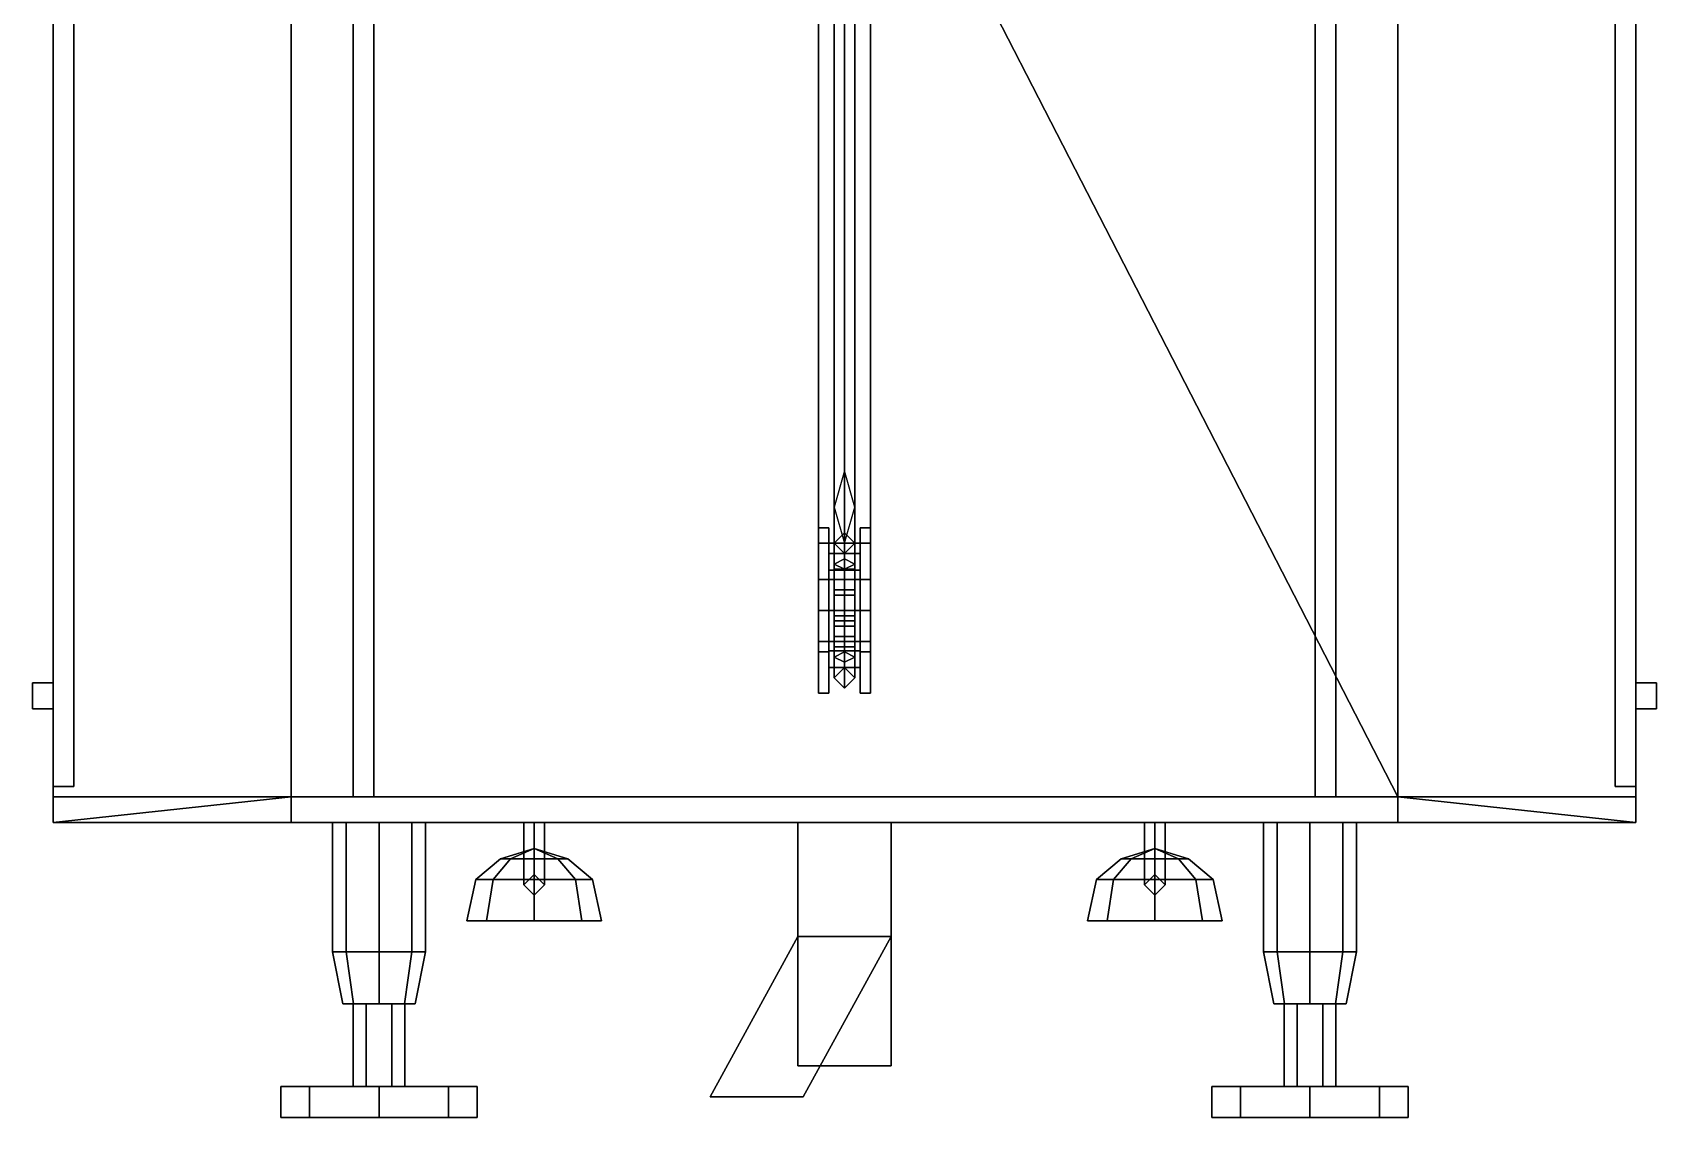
# Model space of a CAD drawing. Extents: x -1.6 to 1.6, y -5.1 to 5.1.
# Drawn here: x -1.57 to 1.57, y -5.1 to -3.002 of the extents above; entities that cross this region are included whole.
import ezdxf

# ---------------------------------------------------------------- set-up
doc = ezdxf.new("R2010")
doc.units = 0
doc.layers.get('0').update_dxf_attribs({"linetype": 'CONTINUOUS'})
for name, color, linetype in [('BUFFERS', 1, 'CONTINUOUS'), ('CRANE', 6, 'CONTINUOUS'), ('SIDES', 3, 'CONTINUOUS')]:
    doc.layers.add(name, color=color, linetype=linetype)

msp = doc.modelspace()

# ---------------------------------------------------------------- linework, layer by layer
for points in [[(-1.53, 4.48, 0.73), (-1.53, -4.48, 0.73), (-1.53, -4.53, 0.82), (-1.53, 4.53, 0.82)], [(-1.53, 4.53, 0.82), (-1.53, -4.53, 0.82), (-1.07, -4.48, 0.82), (-1.07, 4.48, 0.82)], [(1.07, -4.48, 0.82), (1.53, -4.53, 0.82), (1.53, 4.53, 0.82), (1.07, 4.48, 0.82)], [(1.53, -4.53, 0.82), (1.53, -4.48, 0.73), (1.53, 4.48, 0.73), (1.53, 4.53, 0.82)], [(1.53, 4.48, 0.73), (1.53, -4.48, 0.73), (-1.53, -4.48, 0.73), (-1.53, 4.48, 0.73)], [(-0.95, 4.48, 0.62), (-0.95, -4.48, 0.62), (-0.95, -4.48, 0.73), (-0.95, 4.48, 0.73)], [(-0.91, 4.48, 0.62), (-0.91, -4.48, 0.62), (-0.95, -4.48, 0.62), (-0.95, 4.48, 0.62)], [(-0.91, -4.48, 0.73), (-0.91, -4.48, 0.62), (-0.91, 4.48, 0.62), (-0.91, 4.48, 0.73)], [(0.95, 4.48, 0.62), (0.95, -4.48, 0.62), (0.91, -4.48, 0.62), (0.91, 4.48, 0.62)], [(0.91, 4.48, 0.62), (0.91, -4.48, 0.62), (0.91, -4.48, 0.73), (0.91, 4.48, 0.73)], [(0.95, -4.48, 0.73), (0.95, -4.48, 0.62), (0.95, 4.48, 0.62), (0.95, 4.48, 0.73)], [(-0.39, -0.86, 0.82), (-0.39, -1.64, 0.82), (1.07, -4.48, 0.82), (1.07, -0.86, 0.82)], [(-1.07, -1.64, 0.82), (-1.07, -4.48, 0.82), (1.07, -4.48, 0.82), (-0.39, -1.64, 0.82)], [(-1.53, -4.48, 0.73), (-1.53, -4.48, 0.58), (-1.53, -4.53, 0.58), (-1.53, -4.53, 0.82)], [(1.53, -4.48, 0.73), (1.53, -4.48, 0.58), (-1.53, -4.48, 0.58), (-1.53, -4.48, 0.73)], [(-1.53, -4.53, 0.58), (-1.53, -4.48, 0.58), (1.53, -4.48, 0.58), (1.53, -4.53, 0.58)], [(-1.07, -4.48, 0.82), (-1.53, -4.53, 0.82), (-1.53, -4.53, 0.82), (-1.07, -4.53, 0.82)], [(1.07, -4.53, 1.12), (1.07, -4.48, 1.12), (-1.07, -4.48, 1.12), (-1.07, -4.53, 1.12)], [(1.07, -4.48, 1.12), (1.07, -4.48, 0.82), (-1.07, -4.48, 0.82), (-1.07, -4.48, 1.12)], [(-1.07, -4.48, 1.12), (-1.07, -4.48, 0.82), (-1.07, -4.53, 0.82), (-1.07, -4.53, 1.12)], [(1.53, -4.53, 0.82), (1.53, -4.53, 0.82), (1.07, -4.48, 0.82), (1.07, -4.53, 0.82)], [(1.07, -4.53, 0.82), (1.07, -4.48, 0.82), (1.07, -4.48, 1.12), (1.07, -4.53, 1.12)], [(1.53, -4.53, 0.58), (1.53, -4.48, 0.58), (1.53, -4.48, 0.73), (1.53, -4.53, 0.82)], [(-1.53, -4.53, 0.82), (-1.53, -4.53, 0.58), (-1.07, -4.53, 0.82)], [(-1.07, -4.53, 0.82), (-1.53, -4.53, 0.58), (1.53, -4.53, 0.58), (1.07, -4.53, 0.82)], [(-1.07, -4.53, 1.12), (-1.07, -4.53, 0.82), (1.07, -4.53, 0.82), (1.07, -4.53, 1.12)], [(-0.62, -4.53, 0.76), (-0.6, -4.53, 0.69), (-0.6, -4.67, 0.87), (-0.62, -4.65, 0.87)], [(-0.6, -4.53, 0.82), (-0.62, -4.53, 0.76), (-0.62, -4.65, 0.87), (-0.6, -4.63, 0.87)], [(-0.6, -4.53, 0.69), (-0.58, -4.53, 0.76), (-0.58, -4.65, 0.87), (-0.6, -4.67, 0.87)], [(-0.58, -4.53, 0.76), (-0.6, -4.53, 0.82), (-0.6, -4.63, 0.87), (-0.58, -4.65, 0.87)], [(-0.09, -4.53, 1.04), (-0.09, -5, 1.04), (0.09, -5, 1.04), (0.09, -4.53, 1.04)], [(0.09, -4.53, 0.89), (0.09, -5, 0.89), (-0.09, -5, 0.89), (-0.09, -4.53, 0.89)], [(-0.09, -4.53, 0.89), (-0.09, -4.75, 0.89), (-0.09, -4.75, 1.04), (-0.09, -4.53, 1.04)], [(0.09, -5, 1.04), (0.09, -5, 0.89), (0.09, -4.53, 0.89), (0.09, -4.53, 1.04)], [(0.6, -4.53, 0.82), (0.58, -4.53, 0.76), (0.58, -4.65, 0.87), (0.6, -4.63, 0.87)], [(0.58, -4.53, 0.76), (0.6, -4.53, 0.69), (0.6, -4.67, 0.87), (0.58, -4.65, 0.87)], [(0.62, -4.53, 0.76), (0.6, -4.53, 0.82), (0.6, -4.63, 0.87), (0.62, -4.65, 0.87)], [(0.6, -4.53, 0.69), (0.62, -4.53, 0.76), (0.62, -4.65, 0.87), (0.6, -4.67, 0.87)], [(1.07, -4.53, 0.82), (1.53, -4.53, 0.58), (1.53, -4.53, 0.82), (1.07, -4.53, 0.82)], [(-0.6, -4.58, 1.21), (-0.646, -4.6, 1.164), (-0.665, -4.6, 1.21), (-0.6, -4.58, 1.21)], [(-0.6, -4.58, 1.21), (-0.665, -4.6, 1.21), (-0.646, -4.6, 1.256), (-0.6, -4.58, 1.21)], [(-0.6, -4.58, 1.21), (-0.6, -4.6, 1.145), (-0.646, -4.6, 1.164), (-0.6, -4.58, 1.21)], [(-0.6, -4.58, 1.21), (-0.646, -4.6, 1.256), (-0.6, -4.6, 1.275), (-0.6, -4.58, 1.21)], [(-0.6, -4.58, 1.21), (-0.554, -4.6, 1.164), (-0.6, -4.6, 1.145), (-0.6, -4.58, 1.21)], [(-0.6, -4.58, 1.21), (-0.535, -4.6, 1.21), (-0.554, -4.6, 1.164), (-0.6, -4.58, 1.21)], [(-0.6, -4.58, 1.21), (-0.6, -4.6, 1.275), (-0.554, -4.6, 1.256), (-0.6, -4.58, 1.21)], [(-0.6, -4.58, 1.21), (-0.554, -4.6, 1.256), (-0.535, -4.6, 1.21), (-0.6, -4.58, 1.21)], [(0.6, -4.58, 1.21), (0.535, -4.6, 1.21), (0.554, -4.6, 1.256), (0.6, -4.58, 1.21)], [(0.6, -4.58, 1.21), (0.554, -4.6, 1.164), (0.535, -4.6, 1.21), (0.6, -4.58, 1.21)], [(0.6, -4.58, 1.21), (0.6, -4.6, 1.145), (0.554, -4.6, 1.164), (0.6, -4.58, 1.21)], [(0.6, -4.58, 1.21), (0.554, -4.6, 1.256), (0.6, -4.6, 1.275), (0.6, -4.58, 1.21)], [(0.6, -4.58, 1.21), (0.646, -4.6, 1.164), (0.6, -4.6, 1.145), (0.6, -4.58, 1.21)], [(0.6, -4.58, 1.21), (0.646, -4.6, 1.256), (0.665, -4.6, 1.21), (0.6, -4.58, 1.21)], [(0.6, -4.58, 1.21), (0.6, -4.6, 1.275), (0.646, -4.6, 1.256), (0.6, -4.58, 1.21)], [(0.6, -4.58, 1.21), (0.665, -4.6, 1.21), (0.646, -4.6, 1.164), (0.6, -4.58, 1.21)], [(-0.646, -4.6, 1.164), (-0.6796, -4.64, 1.1304), (-0.7126, -4.64, 1.21), (-0.665, -4.6, 1.21)], [(-0.665, -4.6, 1.21), (-0.7126, -4.64, 1.21), (-0.6796, -4.64, 1.2896), (-0.646, -4.6, 1.256)], [(-0.6, -4.6, 1.145), (-0.6, -4.64, 1.0974), (-0.6796, -4.64, 1.1304), (-0.646, -4.6, 1.164)], [(-0.646, -4.6, 1.256), (-0.6796, -4.64, 1.2896), (-0.6, -4.64, 1.3226), (-0.6, -4.6, 1.275)], [(-0.554, -4.6, 1.164), (-0.5204, -4.64, 1.1304), (-0.6, -4.64, 1.0974), (-0.6, -4.6, 1.145)], [(-0.6, -4.6, 1.275), (-0.6, -4.64, 1.3226), (-0.5204, -4.64, 1.2896), (-0.554, -4.6, 1.256)], [(-0.535, -4.6, 1.21), (-0.4874, -4.64, 1.21), (-0.5204, -4.64, 1.1304), (-0.554, -4.6, 1.164)], [(-0.554, -4.6, 1.256), (-0.5204, -4.64, 1.2896), (-0.4874, -4.64, 1.21), (-0.535, -4.6, 1.21)], [(0.554, -4.6, 1.164), (0.5204, -4.64, 1.1304), (0.4874, -4.64, 1.21), (0.535, -4.6, 1.21)], [(0.535, -4.6, 1.21), (0.4874, -4.64, 1.21), (0.5204, -4.64, 1.2896), (0.554, -4.6, 1.256)], [(0.6, -4.6, 1.145), (0.6, -4.64, 1.0974), (0.5204, -4.64, 1.1304), (0.554, -4.6, 1.164)], [(0.554, -4.6, 1.256), (0.5204, -4.64, 1.2896), (0.6, -4.64, 1.3226), (0.6, -4.6, 1.275)], [(0.646, -4.6, 1.164), (0.6796, -4.64, 1.1304), (0.6, -4.64, 1.0974), (0.6, -4.6, 1.145)], [(0.6, -4.6, 1.275), (0.6, -4.64, 1.3226), (0.6796, -4.64, 1.2896), (0.646, -4.6, 1.256)], [(0.665, -4.6, 1.21), (0.7126, -4.64, 1.21), (0.6796, -4.64, 1.1304), (0.646, -4.6, 1.164)], [(0.646, -4.6, 1.256), (0.6796, -4.64, 1.2896), (0.7126, -4.64, 1.21), (0.665, -4.6, 1.21)], [(-0.6796, -4.64, 1.1304), (-0.6919, -4.72, 1.1181), (-0.73, -4.72, 1.21), (-0.7126, -4.64, 1.21)], [(-0.7126, -4.64, 1.21), (-0.73, -4.72, 1.21), (-0.6919, -4.72, 1.3019), (-0.6796, -4.64, 1.2896)], [(-0.6, -4.64, 1.0974), (-0.6, -4.72, 1.08), (-0.6919, -4.72, 1.1181), (-0.6796, -4.64, 1.1304)], [(-0.6796, -4.64, 1.2896), (-0.6919, -4.72, 1.3019), (-0.6, -4.72, 1.34), (-0.6, -4.64, 1.3226)], [(-0.6, -4.63, 0.87), (-0.62, -4.65, 0.87), (-0.62, -4.65, 1.11), (-0.6, -4.63, 1.12)], [(-0.58, -4.65, 0.87), (-0.6, -4.63, 0.87), (-0.6, -4.63, 1.12), (-0.58, -4.65, 1.11)], [(-0.5204, -4.64, 1.1304), (-0.5081, -4.72, 1.1181), (-0.6, -4.72, 1.08), (-0.6, -4.64, 1.0974)], [(-0.6, -4.64, 1.3226), (-0.6, -4.72, 1.34), (-0.5081, -4.72, 1.3019), (-0.5204, -4.64, 1.2896)], [(-0.4874, -4.64, 1.21), (-0.47, -4.72, 1.21), (-0.5081, -4.72, 1.1181), (-0.5204, -4.64, 1.1304)], [(-0.5204, -4.64, 1.2896), (-0.5081, -4.72, 1.3019), (-0.47, -4.72, 1.21), (-0.4874, -4.64, 1.21)], [(0.5204, -4.64, 1.1304), (0.5081, -4.72, 1.1181), (0.47, -4.72, 1.21), (0.4874, -4.64, 1.21)], [(0.4874, -4.64, 1.21), (0.47, -4.72, 1.21), (0.5081, -4.72, 1.3019), (0.5204, -4.64, 1.2896)], [(0.6, -4.64, 1.0974), (0.6, -4.72, 1.08), (0.5081, -4.72, 1.1181), (0.5204, -4.64, 1.1304)], [(0.5204, -4.64, 1.2896), (0.5081, -4.72, 1.3019), (0.6, -4.72, 1.34), (0.6, -4.64, 1.3226)], [(0.6, -4.63, 0.87), (0.58, -4.65, 0.87), (0.58, -4.65, 1.11), (0.6, -4.63, 1.12)], [(0.62, -4.65, 0.87), (0.6, -4.63, 0.87), (0.6, -4.63, 1.12), (0.62, -4.65, 1.11)], [(0.6796, -4.64, 1.1304), (0.6919, -4.72, 1.1181), (0.6, -4.72, 1.08), (0.6, -4.64, 1.0974)], [(0.6, -4.64, 1.3226), (0.6, -4.72, 1.34), (0.6919, -4.72, 1.3019), (0.6796, -4.64, 1.2896)], [(0.7126, -4.64, 1.21), (0.73, -4.72, 1.21), (0.6919, -4.72, 1.1181), (0.6796, -4.64, 1.1304)], [(0.6796, -4.64, 1.2896), (0.6919, -4.72, 1.3019), (0.73, -4.72, 1.21), (0.7126, -4.64, 1.21)], [(-0.62, -4.65, 0.87), (-0.6, -4.67, 0.87), (-0.6, -4.67, 1.1), (-0.62, -4.65, 1.11)], [(-0.6, -4.67, 0.87), (-0.58, -4.65, 0.87), (-0.58, -4.65, 1.11), (-0.6, -4.67, 1.1)], [(0.58, -4.65, 0.87), (0.6, -4.67, 0.87), (0.6, -4.67, 1.1), (0.58, -4.65, 1.11)], [(0.6, -4.67, 0.87), (0.62, -4.65, 0.87), (0.62, -4.65, 1.11), (0.6, -4.67, 1.1)], [(-0.6919, -4.72, 1.3019), (-0.73, -4.72, 1.21), (-0.5081, -4.72, 1.1181), (-0.47, -4.72, 1.21)], [(-0.73, -4.72, 1.21), (-0.6919, -4.72, 1.1181), (-0.6, -4.72, 1.08), (-0.5081, -4.72, 1.1181)], [(-0.6, -4.72, 1.34), (-0.6919, -4.72, 1.3019), (-0.47, -4.72, 1.21), (-0.5081, -4.72, 1.3019)], [(0.47, -4.72, 1.21), (0.5081, -4.72, 1.1181), (0.6, -4.72, 1.08), (0.6919, -4.72, 1.1181)], [(0.5081, -4.72, 1.3019), (0.47, -4.72, 1.21), (0.6919, -4.72, 1.1181), (0.73, -4.72, 1.21)], [(0.6, -4.72, 1.34), (0.5081, -4.72, 1.3019), (0.73, -4.72, 1.21), (0.6919, -4.72, 1.3019)], [(0.09, -4.75, 0.84), (-0.08, -5.06, 0.72), (-0.26, -5.06, 0.72), (-0.09, -4.75, 0.84)], [(-0.09, -4.75, 0.84), (-0.26, -5.06, 0.72), (-0.26, -5.06, 1.17), (-0.09, -4.75, 1.17)], [(-0.09, -4.75, 1.17), (-0.26, -5.06, 1.17), (-0.08, -5.06, 1.17), (0.09, -4.75, 1.17)], [(0.09, -4.75, 1.17), (0.09, -4.75, 0.84), (-0.09, -4.75, 0.84), (-0.09, -4.75, 1.17)], [(-0.08, -5.06, 1.17), (-0.08, -5.06, 0.72), (0.09, -4.75, 0.84), (0.09, -4.75, 1.17)], [(-0.05, -5, 1.04), (-0.05, -5, 0.89), (0.09, -5, 0.89), (0.09, -5, 1.04)], [(-0.26, -5.06, 1.17), (-0.26, -5.06, 0.72), (-0.08, -5.06, 0.72), (-0.08, -5.06, 1.17)]]:
    msp.add_3dface(points)
at = {"layer": 'BUFFERS'}
for points in [[(-0.99, -4.78, 0.97), (-0.9636, -4.78, 1.0336), (-0.9636, -4.53, 1.0336), (-0.99, -4.53, 0.97)], [(-0.9636, -4.78, 0.9064), (-0.99, -4.78, 0.97), (-0.99, -4.53, 0.97), (-0.9636, -4.53, 0.9064)], [(-0.9636, -4.78, 1.0336), (-0.9, -4.78, 1.06), (-0.9, -4.53, 1.06), (-0.9636, -4.53, 1.0336)], [(-0.9, -4.78, 0.88), (-0.9636, -4.78, 0.9064), (-0.9636, -4.53, 0.9064), (-0.9, -4.53, 0.88)], [(-0.9, -4.78, 1.06), (-0.8364, -4.78, 1.0336), (-0.8364, -4.53, 1.0336), (-0.9, -4.53, 1.06)], [(-0.8364, -4.78, 0.9064), (-0.9, -4.78, 0.88), (-0.9, -4.53, 0.88), (-0.8364, -4.53, 0.9064)], [(-0.8364, -4.78, 1.0336), (-0.81, -4.78, 0.97), (-0.81, -4.53, 0.97), (-0.8364, -4.53, 1.0336)], [(-0.81, -4.78, 0.97), (-0.8364, -4.78, 0.9064), (-0.8364, -4.53, 0.9064), (-0.81, -4.53, 0.97)], [(0.8364, -4.78, 0.9064), (0.81, -4.78, 0.97), (0.81, -4.53, 0.97), (0.8364, -4.53, 0.9064)], [(0.81, -4.78, 0.97), (0.8364, -4.78, 1.0336), (0.8364, -4.53, 1.0336), (0.81, -4.53, 0.97)], [(0.9, -4.78, 0.88), (0.8364, -4.78, 0.9064), (0.8364, -4.53, 0.9064), (0.9, -4.53, 0.88)], [(0.8364, -4.78, 1.0336), (0.9, -4.78, 1.06), (0.9, -4.53, 1.06), (0.8364, -4.53, 1.0336)], [(0.9636, -4.78, 0.9064), (0.9, -4.78, 0.88), (0.9, -4.53, 0.88), (0.9636, -4.53, 0.9064)], [(0.9, -4.78, 1.06), (0.9636, -4.78, 1.0336), (0.9636, -4.53, 1.0336), (0.9, -4.53, 1.06)], [(0.99, -4.78, 0.97), (0.9636, -4.78, 0.9064), (0.9636, -4.53, 0.9064), (0.99, -4.53, 0.97)], [(0.9636, -4.78, 1.0336), (0.99, -4.78, 0.97), (0.99, -4.53, 0.97), (0.9636, -4.53, 1.0336)], [(-0.99, -4.78, 0.97), (-0.9636, -4.78, 0.9064), (-0.9495, -4.88, 0.9205), (-0.97, -4.88, 0.97)], [(-0.9636, -4.78, 1.0336), (-0.99, -4.78, 0.97), (-0.97, -4.88, 0.97), (-0.9495, -4.88, 1.0195)], [(-0.9636, -4.78, 0.9064), (-0.9, -4.78, 0.88), (-0.9, -4.88, 0.9), (-0.9495, -4.88, 0.9205)], [(-0.9, -4.78, 1.06), (-0.9636, -4.78, 1.0336), (-0.9495, -4.88, 1.0195), (-0.9, -4.88, 1.04)], [(-0.9, -4.78, 0.88), (-0.8364, -4.78, 0.9064), (-0.8505, -4.88, 0.9205), (-0.9, -4.88, 0.9)], [(-0.8364, -4.78, 1.0336), (-0.9, -4.78, 1.06), (-0.9, -4.88, 1.04), (-0.8505, -4.88, 1.0195)], [(-0.8364, -4.78, 0.9064), (-0.81, -4.78, 0.97), (-0.83, -4.88, 0.97), (-0.8505, -4.88, 0.9205)], [(-0.81, -4.78, 0.97), (-0.8364, -4.78, 1.0336), (-0.8505, -4.88, 1.0195), (-0.83, -4.88, 0.97)], [(0.8364, -4.78, 1.0336), (0.81, -4.78, 0.97), (0.83, -4.88, 0.97), (0.8505, -4.88, 1.0195)], [(0.81, -4.78, 0.97), (0.8364, -4.78, 0.9064), (0.8505, -4.88, 0.9205), (0.83, -4.88, 0.97)], [(0.9, -4.78, 1.06), (0.8364, -4.78, 1.0336), (0.8505, -4.88, 1.0195), (0.9, -4.88, 1.04)], [(0.8364, -4.78, 0.9064), (0.9, -4.78, 0.88), (0.9, -4.88, 0.9), (0.8505, -4.88, 0.9205)], [(0.9636, -4.78, 1.0336), (0.9, -4.78, 1.06), (0.9, -4.88, 1.04), (0.9495, -4.88, 1.0195)], [(0.9, -4.78, 0.88), (0.9636, -4.78, 0.9064), (0.9495, -4.88, 0.9205), (0.9, -4.88, 0.9)], [(0.99, -4.78, 0.97), (0.9636, -4.78, 1.0336), (0.9495, -4.88, 1.0195), (0.97, -4.88, 0.97)], [(0.9636, -4.78, 0.9064), (0.99, -4.78, 0.97), (0.97, -4.88, 0.97), (0.9495, -4.88, 0.9205)], [(-0.83, -4.88, 0.97), (-0.9495, -4.88, 1.0195), (-0.97, -4.88, 0.97), (-0.8505, -4.88, 0.9205)], [(-0.8505, -4.88, 0.9205), (-0.97, -4.88, 0.97), (-0.9495, -4.88, 0.9205), (-0.9, -4.88, 0.9)], [(-0.95, -5.04, 0.97), (-0.925, -5.04, 1.0133), (-0.925, -4.88, 1.0133), (-0.95, -4.88, 0.97)], [(-0.925, -5.04, 0.9267), (-0.95, -5.04, 0.97), (-0.95, -4.88, 0.97), (-0.925, -4.88, 0.9267)], [(-0.8505, -4.88, 1.0195), (-0.9, -4.88, 1.04), (-0.9495, -4.88, 1.0195), (-0.83, -4.88, 0.97)], [(-0.925, -5.04, 1.0133), (-0.875, -5.04, 1.0133), (-0.875, -4.88, 1.0133), (-0.925, -4.88, 1.0133)], [(-0.875, -5.04, 0.9267), (-0.925, -5.04, 0.9267), (-0.925, -4.88, 0.9267), (-0.875, -4.88, 0.9267)], [(-0.875, -5.04, 1.0133), (-0.85, -5.04, 0.97), (-0.85, -4.88, 0.97), (-0.875, -4.88, 1.0133)], [(-0.85, -5.04, 0.97), (-0.875, -5.04, 0.9267), (-0.875, -4.88, 0.9267), (-0.85, -4.88, 0.97)], [(0.9495, -4.88, 0.9205), (0.83, -4.88, 0.97), (0.8505, -4.88, 0.9205), (0.9, -4.88, 0.9)], [(0.97, -4.88, 0.97), (0.8505, -4.88, 1.0195), (0.83, -4.88, 0.97), (0.9495, -4.88, 0.9205)], [(0.875, -5.04, 0.9267), (0.85, -5.04, 0.97), (0.85, -4.88, 0.97), (0.875, -4.88, 0.9267)], [(0.85, -5.04, 0.97), (0.875, -5.04, 1.0133), (0.875, -4.88, 1.0133), (0.85, -4.88, 0.97)], [(0.9495, -4.88, 1.0195), (0.9, -4.88, 1.04), (0.8505, -4.88, 1.0195), (0.97, -4.88, 0.97)], [(0.925, -5.04, 0.9267), (0.875, -5.04, 0.9267), (0.875, -4.88, 0.9267), (0.925, -4.88, 0.9267)], [(0.875, -5.04, 1.0133), (0.925, -5.04, 1.0133), (0.925, -4.88, 1.0133), (0.875, -4.88, 1.0133)], [(0.95, -5.04, 0.97), (0.925, -5.04, 0.9267), (0.925, -4.88, 0.9267), (0.95, -4.88, 0.97)], [(0.925, -5.04, 1.0133), (0.95, -5.04, 0.97), (0.95, -4.88, 0.97), (0.925, -4.88, 1.0133)], [(-0.7656, -5.04, 1.1044), (-1.09, -5.04, 0.97), (-1.0344, -5.04, 1.1044), (-0.9, -5.04, 1.16)], [(-1.09, -5.1, 0.97), (-1.0344, -5.1, 1.1044), (-1.0344, -5.04, 1.1044), (-1.09, -5.04, 0.97)], [(-1.0344, -5.1, 0.8356), (-1.09, -5.1, 0.97), (-1.09, -5.04, 0.97), (-1.0344, -5.04, 0.8356)], [(-0.71, -5.04, 0.97), (-1.0344, -5.04, 0.8356), (-1.09, -5.04, 0.97), (-0.7656, -5.04, 1.1044)], [(-1.0344, -5.1, 1.1044), (-0.9, -5.1, 1.16), (-0.9, -5.04, 1.16), (-1.0344, -5.04, 1.1044)], [(-0.9, -5.1, 0.78), (-1.0344, -5.1, 0.8356), (-1.0344, -5.04, 0.8356), (-0.9, -5.04, 0.78)], [(-0.7656, -5.04, 0.8356), (-0.9, -5.04, 0.78), (-1.0344, -5.04, 0.8356), (-0.71, -5.04, 0.97)], [(-0.9, -5.1, 1.16), (-0.7656, -5.1, 1.1044), (-0.7656, -5.04, 1.1044), (-0.9, -5.04, 1.16)], [(-0.7656, -5.1, 0.8356), (-0.9, -5.1, 0.78), (-0.9, -5.04, 0.78), (-0.7656, -5.04, 0.8356)], [(-0.7656, -5.1, 1.1044), (-0.71, -5.1, 0.97), (-0.71, -5.04, 0.97), (-0.7656, -5.04, 1.1044)], [(-0.71, -5.1, 0.97), (-0.7656, -5.1, 0.8356), (-0.7656, -5.04, 0.8356), (-0.71, -5.04, 0.97)], [(1.0344, -5.04, 1.1044), (0.71, -5.04, 0.97), (0.7656, -5.04, 1.1044), (0.9, -5.04, 1.16)], [(1.09, -5.04, 0.97), (0.7656, -5.04, 0.8356), (0.71, -5.04, 0.97), (1.0344, -5.04, 1.1044)], [(0.7656, -5.1, 0.8356), (0.71, -5.1, 0.97), (0.71, -5.04, 0.97), (0.7656, -5.04, 0.8356)], [(0.71, -5.1, 0.97), (0.7656, -5.1, 1.1044), (0.7656, -5.04, 1.1044), (0.71, -5.04, 0.97)], [(0.7656, -5.1, 1.1044), (0.9, -5.1, 1.16), (0.9, -5.04, 1.16), (0.7656, -5.04, 1.1044)], [(1.0344, -5.04, 0.8356), (0.9, -5.04, 0.78), (0.7656, -5.04, 0.8356), (1.09, -5.04, 0.97)], [(0.9, -5.1, 0.78), (0.7656, -5.1, 0.8356), (0.7656, -5.04, 0.8356), (0.9, -5.04, 0.78)], [(0.9, -5.1, 1.16), (1.0344, -5.1, 1.1044), (1.0344, -5.04, 1.1044), (0.9, -5.04, 1.16)], [(1.0344, -5.1, 0.8356), (0.9, -5.1, 0.78), (0.9, -5.04, 0.78), (1.0344, -5.04, 0.8356)], [(1.09, -5.1, 0.97), (1.0344, -5.1, 0.8356), (1.0344, -5.04, 0.8356), (1.09, -5.04, 0.97)], [(1.0344, -5.1, 1.1044), (1.09, -5.1, 0.97), (1.09, -5.04, 0.97), (1.0344, -5.04, 1.1044)], [(-1.09, -5.1, 0.97), (-0.7656, -5.1, 0.8356), (-0.71, -5.1, 0.97), (-1.0344, -5.1, 1.1044)], [(-1.0344, -5.1, 0.8356), (-0.9, -5.1, 0.78), (-0.7656, -5.1, 0.8356), (-1.09, -5.1, 0.97)], [(-1.0344, -5.1, 1.1044), (-0.71, -5.1, 0.97), (-0.7656, -5.1, 1.1044), (-0.9, -5.1, 1.16)], [(0.7656, -5.1, 0.8356), (0.9, -5.1, 0.78), (1.0344, -5.1, 0.8356), (0.71, -5.1, 0.97)], [(0.71, -5.1, 0.97), (1.0344, -5.1, 0.8356), (1.09, -5.1, 0.97), (0.7656, -5.1, 1.1044)], [(0.7656, -5.1, 1.1044), (1.09, -5.1, 0.97), (1.0344, -5.1, 1.1044), (0.9, -5.1, 1.16)]]:
    msp.add_3dface(points, dxfattribs=at)
at = {"layer": 'CRANE'}
for points in [[(0, -4.12, 3.89), (-0.02, -4.12, 3.91), (-0.02, -1.23, 4.12), (0, -1.23, 4.1)], [(-0.02, -4.12, 3.91), (0, -4.12, 3.93), (0, -1.23, 4.14), (-0.02, -1.23, 4.12)], [(0.02, -4.12, 3.91), (0, -4.12, 3.89), (0, -1.23, 4.1), (0.02, -1.23, 4.12)], [(0, -4.12, 3.93), (0.02, -4.12, 3.91), (0.02, -1.23, 4.12), (0, -1.23, 4.14)], [(-0.05, -1.4, 2.99), (-0.05, -3.99, 3.69), (-0.05, -3.99, 3.8), (-0.05, -1.4, 3.1)], [(0.05, -1.4, 2.99), (0.05, -3.99, 3.69), (-0.05, -3.99, 3.69), (-0.05, -1.4, 2.99)], [(-0.05, -1.4, 3.1), (-0.05, -3.99, 3.8), (0.05, -3.99, 3.8), (0.05, -1.4, 3.1)], [(0.05, -3.99, 3.8), (0.05, -3.99, 3.69), (0.05, -1.4, 2.99), (0.05, -1.4, 3.1)], [(0, -2.68, 3.8), (-0.02, -2.68, 3.78), (-0.02, -3.92, 3.78), (0, -3.99, 3.8)], [(-0.02, -2.68, 3.78), (0, -2.68, 3.76), (0, -3.85, 3.76), (-0.02, -3.92, 3.78)], [(0.02, -2.68, 3.78), (0, -2.68, 3.8), (0, -3.99, 3.8), (0.02, -3.92, 3.78)], [(0, -2.68, 3.76), (0.02, -2.68, 3.78), (0.02, -3.92, 3.78), (0, -3.85, 3.76)], [(-0.05, -3.96, 3.46), (-0.05, -4.28, 3.46), (-0.03, -4.28, 3.46), (-0.03, -3.96, 3.46)], [(-0.03, -3.96, 3.46), (-0.03, -3.96, 3.37), (-0.05, -3.96, 3.37), (-0.05, -3.96, 3.46)], [(-0.05, -3.96, 3.37), (-0.05, -4.28, 3.37), (-0.05, -4.28, 3.46), (-0.05, -3.96, 3.46)], [(-0.03, -3.96, 3.37), (-0.03, -4.28, 3.37), (-0.05, -4.28, 3.37), (-0.05, -3.96, 3.37)], [(-0.03, -4.28, 3.46), (-0.03, -4.28, 3.37), (-0.03, -3.96, 3.37), (-0.03, -3.96, 3.46)], [(0, -3.97, 3.42), (-0.02, -3.99, 3.42), (-0.02, -3.99, 3.69), (0, -3.97, 3.69)], [(-0.02, -3.99, 3.42), (0, -3.97, 3.42), (0, -4.02, 3.3), (-0.02, -4.03, 3.32)], [(0.02, -3.99, 3.42), (0, -3.97, 3.42), (0, -3.97, 3.69), (0.02, -3.99, 3.69)], [(0, -3.97, 3.42), (0.02, -3.99, 3.42), (0.02, -4.03, 3.32), (0, -4.02, 3.3)], [(0.03, -3.96, 3.37), (0.03, -4.28, 3.37), (0.03, -4.28, 3.46), (0.03, -3.96, 3.46)], [(0.03, -3.96, 3.46), (0.03, -4.28, 3.46), (0.05, -4.28, 3.46), (0.05, -3.96, 3.46)], [(0.05, -3.96, 3.46), (0.05, -3.96, 3.37), (0.03, -3.96, 3.37), (0.03, -3.96, 3.46)], [(0.05, -3.96, 3.37), (0.05, -4.28, 3.37), (0.03, -4.28, 3.37), (0.03, -3.96, 3.37)], [(0.05, -4.28, 3.46), (0.05, -4.28, 3.37), (0.05, -3.96, 3.37), (0.05, -3.96, 3.46)], [(-0.05, -3.99, 3.69), (-0.05, -4.12, 3.73), (-0.05, -4.12, 3.83), (-0.05, -3.99, 3.8)], [(-0.03, -3.99, 3.69), (-0.03, -4.12, 3.73), (-0.05, -4.12, 3.73), (-0.05, -3.99, 3.69)], [(-0.05, -3.99, 3.8), (-0.05, -4.12, 3.83), (-0.03, -4.12, 3.83), (-0.03, -3.99, 3.8)], [(-0.03, -3.99, 3.8), (-0.03, -3.99, 3.69), (0.03, -3.99, 3.69), (0.03, -3.99, 3.8)], [(-0.03, -4.12, 3.83), (-0.03, -4.12, 3.73), (-0.03, -3.99, 3.69), (-0.03, -3.99, 3.8)], [(0.03, -4.0422, 3.4978), (0.03, -4.01, 3.42), (-0.03, -4.01, 3.42), (-0.03, -4.0422, 3.4978)], [(0.03, -4.01, 3.42), (0.03, -4.0422, 3.3422), (-0.03, -4.0422, 3.3422), (-0.03, -4.01, 3.42)], [(0.03, -4.0422, 3.8578), (0.03, -4.01, 3.78), (-0.03, -4.01, 3.78), (-0.03, -4.0422, 3.8578)], [(0.03, -4.01, 3.78), (0.03, -4.0422, 3.7022), (-0.03, -4.0422, 3.7022), (-0.03, -4.01, 3.78)], [(-0.03, -4.0422, 3.3422), (-0.03, -4.23, 3.42), (-0.03, -4.1978, 3.4978), (-0.03, -4.01, 3.42)], [(-0.03, -4.01, 3.42), (-0.03, -4.1978, 3.4978), (-0.03, -4.12, 3.53), (-0.03, -4.0422, 3.4978)], [(-0.03, -4.0422, 3.7022), (-0.03, -4.23, 3.78), (-0.03, -4.1978, 3.8578), (-0.03, -4.01, 3.78)], [(-0.03, -4.01, 3.78), (-0.03, -4.1978, 3.8578), (-0.03, -4.12, 3.89), (-0.03, -4.0422, 3.8578)], [(-0.02, -3.99, 3.42), (0, -4.01, 3.42), (0, -4.01, 3.7), (-0.02, -3.99, 3.69)], [(0, -4.01, 3.42), (-0.02, -3.99, 3.42), (-0.02, -4.03, 3.32), (0, -4.04, 3.34)], [(0, -4.01, 3.42), (0.02, -3.99, 3.42), (0.02, -3.99, 3.69), (0, -4.01, 3.7)], [(0.02, -3.99, 3.42), (0, -4.01, 3.42), (0, -4.04, 3.34), (0.02, -4.03, 3.32)], [(0.03, -3.99, 3.69), (0.03, -4.12, 3.73), (0.03, -4.12, 3.83), (0.03, -3.99, 3.8)], [(0.03, -3.99, 3.8), (0.03, -4.12, 3.83), (0.05, -4.12, 3.83), (0.05, -3.99, 3.8)], [(0.05, -3.99, 3.69), (0.05, -4.12, 3.73), (0.03, -4.12, 3.73), (0.03, -3.99, 3.69)], [(0.03, -4.1978, 3.4978), (0.03, -4.01, 3.42), (0.03, -4.0422, 3.4978), (0.03, -4.12, 3.53)], [(0.03, -4.23, 3.42), (0.03, -4.0422, 3.3422), (0.03, -4.01, 3.42), (0.03, -4.1978, 3.4978)], [(0.03, -4.1978, 3.8578), (0.03, -4.01, 3.78), (0.03, -4.0422, 3.8578), (0.03, -4.12, 3.89)], [(0.03, -4.23, 3.78), (0.03, -4.0422, 3.7022), (0.03, -4.01, 3.78), (0.03, -4.1978, 3.8578)], [(0.05, -4.12, 3.83), (0.05, -4.12, 3.73), (0.05, -3.99, 3.69), (0.05, -3.99, 3.8)], [(0.03, -4.12, 3.53), (0.03, -4.0422, 3.4978), (-0.03, -4.0422, 3.4978), (-0.03, -4.12, 3.53)], [(0.03, -4.0422, 3.3422), (0.03, -4.12, 3.31), (-0.03, -4.12, 3.31), (-0.03, -4.0422, 3.3422)], [(0.03, -4.12, 3.89), (0.03, -4.0422, 3.8578), (-0.03, -4.0422, 3.8578), (-0.03, -4.12, 3.89)], [(0.03, -4.0422, 3.7022), (0.03, -4.12, 3.67), (-0.03, -4.12, 3.67), (-0.03, -4.0422, 3.7022)], [(-0.03, -4.12, 3.31), (-0.03, -4.1978, 3.3422), (-0.03, -4.23, 3.42), (-0.03, -4.0422, 3.3422)], [(-0.03, -4.12, 3.67), (-0.03, -4.1978, 3.7022), (-0.03, -4.23, 3.78), (-0.03, -4.0422, 3.7022)], [(-0.02, -4.03, 3.32), (0, -4.02, 3.3), (0, -4.12, 3.27), (-0.02, -4.12, 3.29)], [(0, -4.04, 3.34), (-0.02, -4.03, 3.32), (-0.02, -4.12, 3.29), (0, -4.12, 3.31)], [(-0.02, -4.12, 3.1), (-0.02, -4.15, 3.13), (-0.02, -4.09, 3.16), (-0.02, -4.04, 3.13)], [(-0.02, -4.04, 3.13), (-0.02, -4.09, 3.16), (0.02, -4.09, 3.16), (0.02, -4.04, 3.13)], [(-0.02, -4.12, 3.07), (-0.02, -4.12, 3.1), (-0.02, -4.04, 3.13), (-0.02, -4.04, 3.05)], [(-0.02, -4.04, 3.05), (-0.02, -4.04, 3.13), (0.02, -4.04, 3.13), (0.02, -4.04, 3.05)], [(-0.02, -4.13, 3.06), (-0.02, -4.12, 3.07), (-0.02, -4.04, 3.05), (-0.02, -4.08, 2.99)], [(-0.02, -4.08, 2.99), (-0.02, -4.04, 3.05), (0.02, -4.04, 3.05), (0.02, -4.08, 2.99)], [(0, -4.02, 3.3), (0.02, -4.03, 3.32), (0.02, -4.12, 3.29), (0, -4.12, 3.27)], [(0.02, -4.03, 3.32), (0, -4.04, 3.34), (0, -4.12, 3.31), (0.02, -4.12, 3.29)], [(0.02, -4.09, 3.16), (0.02, -4.15, 3.13), (0.02, -4.12, 3.1), (0.02, -4.04, 3.13)], [(0.02, -4.04, 3.13), (0.02, -4.12, 3.1), (0.02, -4.12, 3.07), (0.02, -4.04, 3.05)], [(0.02, -4.04, 3.05), (0.02, -4.12, 3.07), (0.02, -4.13, 3.06), (0.02, -4.08, 2.99)], [(0.03, -4.1978, 3.3422), (0.03, -4.12, 3.31), (0.03, -4.0422, 3.3422), (0.03, -4.23, 3.42)], [(0.03, -4.1978, 3.7022), (0.03, -4.12, 3.67), (0.03, -4.0422, 3.7022), (0.03, -4.23, 3.78)], [(-0.03, -4.06, 3.37), (-0.03, -4.06, 3.22), (-0.05, -4.06, 3.19), (-0.05, -4.06, 3.37)], [(-0.05, -4.06, 3.19), (-0.05, -4.18, 3.19), (-0.05, -4.18, 3.37), (-0.05, -4.06, 3.37)], [(-0.03, -4.06, 3.22), (0.03, -4.06, 3.22), (0.05, -4.06, 3.19), (-0.05, -4.06, 3.19)], [(0.05, -4.06, 3.19), (0.05, -4.18, 3.19), (-0.05, -4.18, 3.19), (-0.05, -4.06, 3.19)], [(-0.03, -4.18, 3.37), (-0.03, -4.18, 3.22), (-0.03, -4.06, 3.22), (-0.03, -4.06, 3.37)], [(-0.03, -4.18, 3.22), (0.03, -4.18, 3.22), (0.03, -4.06, 3.22), (-0.03, -4.06, 3.22)], [(-0.02, -4.14, 3.06), (-0.02, -4.13, 3.06), (-0.02, -4.08, 2.99), (-0.02, -4.15, 2.99)], [(-0.02, -4.15, 2.99), (-0.02, -4.08, 2.99), (0.02, -4.08, 2.99), (0.02, -4.15, 2.99)], [(0.02, -4.08, 2.99), (0.02, -4.13, 3.06), (0.02, -4.14, 3.06), (0.02, -4.15, 2.99)], [(0.05, -4.06, 3.37), (0.05, -4.06, 3.19), (0.03, -4.06, 3.22), (0.03, -4.06, 3.37)], [(0.03, -4.06, 3.22), (0.03, -4.18, 3.22), (0.03, -4.18, 3.37), (0.03, -4.06, 3.37)], [(0.05, -4.18, 3.37), (0.05, -4.18, 3.19), (0.05, -4.06, 3.19), (0.05, -4.06, 3.37)], [(-0.02, -4.15, 3.13), (-0.02, -4.15, 3.19), (-0.02, -4.09, 3.19), (-0.02, -4.09, 3.16)], [(-0.02, -4.09, 3.16), (-0.02, -4.09, 3.19), (0.02, -4.09, 3.19), (0.02, -4.09, 3.16)], [(0.02, -4.09, 3.19), (0.02, -4.15, 3.19), (0.02, -4.15, 3.13), (0.02, -4.09, 3.16)], [(-0.05, -4.12, 3.73), (-0.05, -4.2, 3.75), (-0.05, -4.2, 3.81), (-0.05, -4.12, 3.83)], [(-0.03, -4.12, 3.73), (-0.03, -4.2, 3.75), (-0.05, -4.2, 3.75), (-0.05, -4.12, 3.73)], [(-0.05, -4.12, 3.83), (-0.05, -4.2, 3.81), (-0.03, -4.2, 3.81), (-0.03, -4.12, 3.83)], [(-0.03, -4.2, 3.81), (-0.03, -4.2, 3.75), (-0.03, -4.12, 3.73), (-0.03, -4.12, 3.83)], [(0.03, -4.1978, 3.4978), (0.03, -4.12, 3.53), (-0.03, -4.12, 3.53), (-0.03, -4.1978, 3.4978)], [(0.03, -4.12, 3.31), (0.03, -4.1978, 3.3422), (-0.03, -4.1978, 3.3422), (-0.03, -4.12, 3.31)], [(0.03, -4.1978, 3.8578), (0.03, -4.12, 3.89), (-0.03, -4.12, 3.89), (-0.03, -4.1978, 3.8578)], [(0.03, -4.12, 3.67), (0.03, -4.1978, 3.7022), (-0.03, -4.1978, 3.7022), (-0.03, -4.12, 3.67)], [(-0.02, -4.21, 3.32), (0, -4.2, 3.34), (0, -4.12, 3.31), (-0.02, -4.12, 3.29)], [(0, -4.22, 3.3), (-0.02, -4.21, 3.32), (-0.02, -4.12, 3.29), (0, -4.12, 3.27)], [(0, -4.2, 3.86), (-0.02, -4.21, 3.88), (-0.02, -4.12, 3.91), (0, -4.12, 3.89)], [(-0.02, -4.21, 3.88), (0, -4.22, 3.9), (0, -4.12, 3.93), (-0.02, -4.12, 3.91)], [(0.02, -4.12, 3.1), (0.02, -4.15, 3.13), (-0.02, -4.15, 3.13), (-0.02, -4.12, 3.1)], [(0.02, -4.12, 3.07), (0.02, -4.12, 3.1), (-0.02, -4.12, 3.1), (-0.02, -4.12, 3.07)], [(0.02, -4.13, 3.06), (0.02, -4.12, 3.07), (-0.02, -4.12, 3.07), (-0.02, -4.13, 3.06)], [(0.02, -4.14, 3.06), (0.02, -4.13, 3.06), (-0.02, -4.13, 3.06), (-0.02, -4.14, 3.06)], [(0.02, -4.15, 3.08), (0.02, -4.14, 3.06), (-0.02, -4.14, 3.06), (-0.02, -4.15, 3.08)], [(-0.02, -4.15, 3.08), (-0.02, -4.14, 3.06), (-0.02, -4.15, 2.99), (-0.02, -4.19, 3.03)], [(0, -4.2, 3.34), (0.02, -4.21, 3.32), (0.02, -4.12, 3.29), (0, -4.12, 3.31)], [(0.02, -4.21, 3.32), (0, -4.22, 3.3), (0, -4.12, 3.27), (0.02, -4.12, 3.29)], [(0.02, -4.21, 3.88), (0, -4.2, 3.86), (0, -4.12, 3.89), (0.02, -4.12, 3.91)], [(0, -4.22, 3.9), (0.02, -4.21, 3.88), (0.02, -4.12, 3.91), (0, -4.12, 3.93)], [(0.02, -4.15, 2.99), (0.02, -4.14, 3.06), (0.02, -4.15, 3.08), (0.02, -4.19, 3.03)], [(0.03, -4.12, 3.73), (0.03, -4.2, 3.75), (0.03, -4.2, 3.81), (0.03, -4.12, 3.83)], [(0.05, -4.12, 3.73), (0.05, -4.2, 3.75), (0.03, -4.2, 3.75), (0.03, -4.12, 3.73)], [(0.03, -4.12, 3.83), (0.03, -4.2, 3.81), (0.05, -4.2, 3.81), (0.05, -4.12, 3.83)], [(0.05, -4.2, 3.81), (0.05, -4.2, 3.75), (0.05, -4.12, 3.73), (0.05, -4.12, 3.83)], [(0.02, -4.15, 3.13), (0.02, -4.15, 3.19), (-0.02, -4.15, 3.19), (-0.02, -4.15, 3.13)], [(-0.02, -4.19, 3.03), (-0.02, -4.15, 2.99), (0.02, -4.15, 2.99), (0.02, -4.19, 3.03)], [(0.02, -4.17, 3.12), (0.02, -4.15, 3.08), (-0.02, -4.15, 3.08), (-0.02, -4.17, 3.12)], [(-0.02, -4.17, 3.12), (-0.02, -4.15, 3.08), (-0.02, -4.19, 3.03), (-0.02, -4.19, 3.1)], [(0.02, -4.19, 3.1), (0.02, -4.17, 3.12), (-0.02, -4.17, 3.12), (-0.02, -4.19, 3.1)], [(0.02, -4.19, 3.03), (0.02, -4.15, 3.08), (0.02, -4.17, 3.12), (0.02, -4.19, 3.1)], [(-0.05, -4.18, 3.37), (-0.05, -4.18, 3.19), (-0.03, -4.18, 3.22), (-0.03, -4.18, 3.37)], [(-0.05, -4.18, 3.19), (0.05, -4.18, 3.19), (0.03, -4.18, 3.22), (-0.03, -4.18, 3.22)], [(-0.05, -4.2, 3.81), (-0.05, -4.2, 3.75), (-0.03, -4.2, 3.75), (-0.03, -4.2, 3.81)], [(0.03, -4.23, 3.42), (0.03, -4.1978, 3.4978), (-0.03, -4.1978, 3.4978), (-0.03, -4.23, 3.42)], [(0.03, -4.1978, 3.3422), (0.03, -4.23, 3.42), (-0.03, -4.23, 3.42), (-0.03, -4.1978, 3.3422)], [(0.03, -4.23, 3.78), (0.03, -4.1978, 3.8578), (-0.03, -4.1978, 3.8578), (-0.03, -4.23, 3.78)], [(0.03, -4.1978, 3.7022), (0.03, -4.23, 3.78), (-0.03, -4.23, 3.78), (-0.03, -4.1978, 3.7022)], [(-0.02, -4.19, 3.1), (-0.02, -4.19, 3.03), (0.02, -4.19, 3.03), (0.02, -4.19, 3.1)], [(-0.02, -4.25, 3.42), (0, -4.23, 3.42), (0, -4.2, 3.34), (-0.02, -4.21, 3.32)], [(0, -4.23, 3.78), (-0.02, -4.25, 3.78), (-0.02, -4.21, 3.88), (0, -4.2, 3.86)], [(0, -4.23, 3.42), (0.02, -4.25, 3.42), (0.02, -4.21, 3.32), (0, -4.2, 3.34)], [(0.02, -4.25, 3.78), (0, -4.23, 3.78), (0, -4.2, 3.86), (0.02, -4.21, 3.88)], [(0.03, -4.18, 3.37), (0.03, -4.18, 3.22), (0.05, -4.18, 3.19), (0.05, -4.18, 3.37)], [(0.03, -4.2, 3.81), (0.03, -4.2, 3.75), (0.05, -4.2, 3.75), (0.05, -4.2, 3.81)], [(0, -4.27, 3.42), (-0.02, -4.25, 3.42), (-0.02, -4.21, 3.32), (0, -4.22, 3.3)], [(-0.02, -4.25, 3.78), (0, -4.27, 3.78), (0, -4.22, 3.9), (-0.02, -4.21, 3.88)], [(0, -4.23, 3.42), (-0.02, -4.25, 3.42), (-0.02, -4.25, 3.78), (0, -4.23, 3.78)], [(0.02, -4.25, 3.42), (0, -4.27, 3.42), (0, -4.22, 3.3), (0.02, -4.21, 3.32)], [(0, -4.27, 3.78), (0.02, -4.25, 3.78), (0.02, -4.21, 3.88), (0, -4.22, 3.9)], [(0.02, -4.25, 3.42), (0, -4.23, 3.42), (0, -4.23, 3.78), (0.02, -4.25, 3.78)], [(-0.02, -4.25, 3.42), (0, -4.27, 3.42), (0, -4.27, 3.78), (-0.02, -4.25, 3.78)], [(0, -4.27, 3.42), (0.02, -4.25, 3.42), (0.02, -4.25, 3.78), (0, -4.27, 3.78)], [(-0.05, -4.28, 3.46), (-0.05, -4.28, 3.37), (-0.03, -4.28, 3.37), (-0.03, -4.28, 3.46)], [(0.03, -4.28, 3.46), (0.03, -4.28, 3.37), (0.05, -4.28, 3.37), (0.05, -4.28, 3.46)]]:
    msp.add_3dface(points, dxfattribs=at)
at = {"layer": 'SIDES'}
for points in [[(-1.49, -4.46, 1.09), (-1.49, -1.27, 1.09), (-1.53, -1.27, 1.09), (-1.53, -4.46, 1.09)], [(-1.53, -1.27, 1.09), (-1.53, -1.27, 0.82), (-1.53, -4.46, 0.82), (-1.53, -4.46, 1.09)], [(-1.49, -4.46, 0.82), (-1.49, -1.27, 0.82), (-1.49, -1.27, 1.09), (-1.49, -4.46, 1.09)], [(1.49, -1.27, 1.09), (1.49, -1.27, 0.82), (1.49, -4.46, 0.82), (1.49, -4.46, 1.09)], [(1.53, -4.46, 1.09), (1.53, -1.27, 1.09), (1.49, -1.27, 1.09), (1.49, -4.46, 1.09)], [(1.53, -4.46, 0.82), (1.53, -1.27, 0.82), (1.53, -1.27, 1.09), (1.53, -4.46, 1.09)], [(-1.57, -4.26, 1.06), (-1.57, -4.26, 0.82), (-1.57, -4.31, 0.82), (-1.57, -4.31, 1.06)], [(-1.53, -4.26, 1.06), (-1.53, -4.26, 0.82), (-1.57, -4.26, 0.82), (-1.57, -4.26, 1.06)], [(-1.53, -4.31, 1.06), (-1.53, -4.26, 1.06), (-1.57, -4.26, 1.06), (-1.57, -4.31, 1.06)], [(1.57, -4.31, 1.06), (1.57, -4.26, 1.06), (1.53, -4.26, 1.06), (1.53, -4.31, 1.06)], [(1.57, -4.26, 1.06), (1.57, -4.26, 0.82), (1.53, -4.26, 0.82), (1.53, -4.26, 1.06)], [(1.57, -4.31, 0.82), (1.57, -4.26, 0.82), (1.57, -4.26, 1.06), (1.57, -4.31, 1.06)], [(-1.57, -4.31, 1.06), (-1.57, -4.31, 0.82), (-1.53, -4.31, 0.82), (-1.53, -4.31, 1.06)], [(1.53, -4.31, 1.06), (1.53, -4.31, 0.82), (1.57, -4.31, 0.82), (1.57, -4.31, 1.06)], [(-1.53, -4.46, 1.09), (-1.53, -4.46, 0.82), (-1.49, -4.46, 0.82), (-1.49, -4.46, 1.09)], [(1.49, -4.46, 1.09), (1.49, -4.46, 0.82), (1.53, -4.46, 0.82), (1.53, -4.46, 1.09)]]:
    msp.add_3dface(points, dxfattribs=at)

doc.saveas('drawing.dxf')
